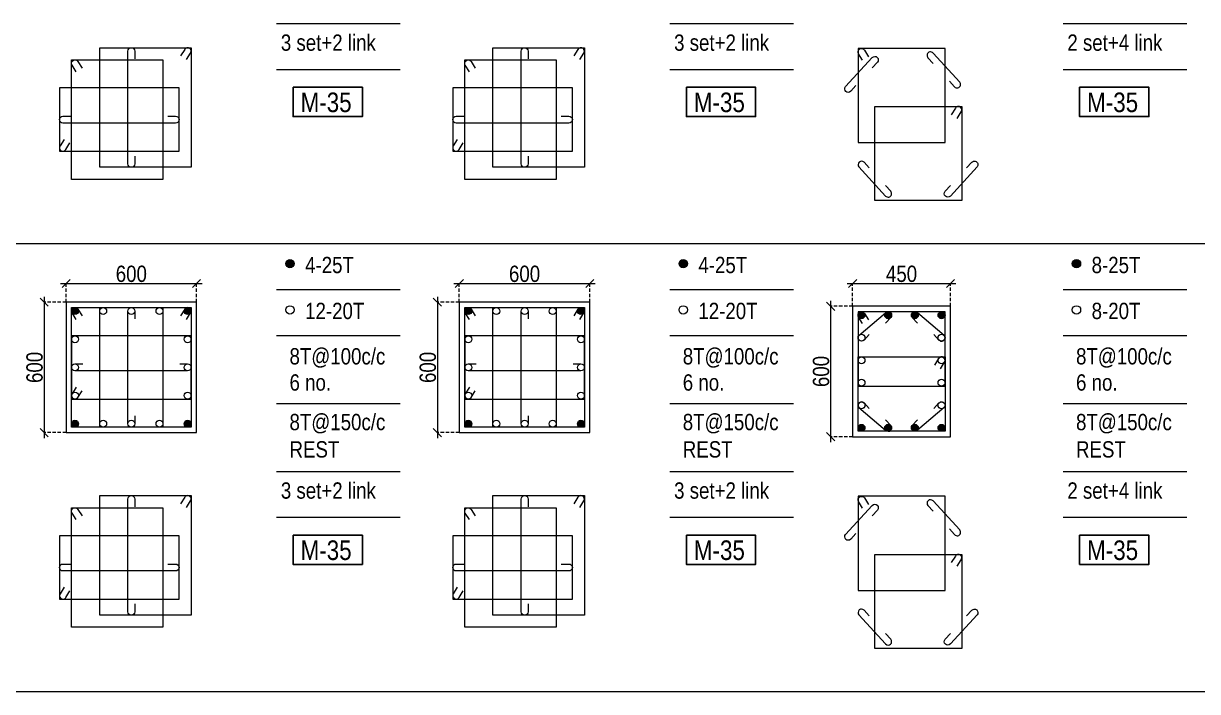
# Model space of a CAD drawing. Header units: millimetres. Extents: x 1112055 to 3390982, y -148532 to 766891.
# Drawn here: x 2084618 to 2106214, y -56203 to -43912 of the extents above; entities that cross this region are included whole.
import ezdxf
from ezdxf.enums import TextEntityAlignment as Align

# ---------------------------------------------------------------- set-up
doc = ezdxf.new("R2010")
doc.units = ezdxf.units.MM
doc.header["$PDMODE"] = 35
doc.header["$PDSIZE"] = -25
doc.linetypes.add('DASHED2', pattern=[0.375, 0.25, -0.125])
doc.linetypes.add('Hidden', pattern=[9.525, 6.35, -3.175])
for name, color, linetype, lineweight in [('B COL. SIZE DIM', 220, 'Continuous', 25), ('B COLSCH', 204, 'Continuous', 20), ('B COLUMN', 1, 'Hidden', 9), ('B STEEL', 34, 'Continuous', 15)]:
    doc.layers.add(name, color=color, linetype=linetype, lineweight=lineweight)
doc.layers.add('B TEXT', color=7, linetype='Continuous')
doc.styles.add('dim inside', font='romans.shx', dxfattribs={"width": 0.8, "height": 125})
doc.styles.add('SWINC', font='swissc.ttf')
doc.dimstyles.new('dim inside', dxfattribs={"dimtxt": 125, "dimasz": 100, "dimexe": 0, "dimexo": 0, "dimgap": 10, "dimtad": 0, "dimdec": 0, "dimzin": 0, "dimdsep": 46, "dimtxsty": 'dim inside', "dimblk": 'SMALL', "dimcen": 0.09, "dimadec": 0, "dimazin": 0, "dimtfac": 1, "dimtdec": 0, "dimtofl": 0, "dimtmove": 0, "dimatfit": 3, "dimfxl": 1, "dimtolj": 1, "dimtzin": 0, "dimarcsym": 2})

# ---------------------------------------------------------------- blocks, each defined once
blk = doc.blocks.new('_Oblique')
at = {"color": 0, "linetype": 'ByBlock', "lineweight": -2}
blk.add_line((-0.5, -0.5), (0.5, 0.5), dxfattribs=at)
blk = doc.blocks.new('*D4051')
at = {"layer": 'B COL. SIZE DIM', "color": 250, "lineweight": 9, "ltscale": 250, "transparency": 16777216}
blk.add_line((2085302, -48695), (2087902, -48695), dxfattribs=at)
at = {"layer": 'B COL. SIZE DIM', "color": 250, "linetype": 'DASHED2', "lineweight": 9, "ltscale": 250, "transparency": 16777216}
for p, q in [((2085402, -49040), (2085402, -48695)), ((2087802, -49040), (2087802, -48695))]:
    blk.add_line(p, q, dxfattribs=at)
at = {"layer": 'Defpoints', "color": 0, "transparency": 16777216}
for p in [(2087802, -48695), (2085402, -49040), (2087802, -49040)]:
    blk.add_point(p, dxfattribs=at)
at = {"layer": 'B COL. SIZE DIM', "color": 250, "lineweight": 9, "transparency": 16777216, "xscale": 150, "yscale": 150, "zscale": 150, "rotation": 180}
blk.add_blockref('_Oblique', (2085402, -48695), dxfattribs=at)
at = {"layer": 'B COL. SIZE DIM', "color": 250, "lineweight": 9, "transparency": 16777216, "xscale": 150, "yscale": 150, "zscale": 150}
blk.add_blockref('_Oblique', (2087802, -48695), dxfattribs=at)
at = {"layer": 'B COL. SIZE DIM', "color": 6, "transparency": 16777216, "insert": (2086602, -48520), "char_height": 300, "attachment_point": 5, "style": 'SWINC'}
blk.add_mtext('\\A1;600', dxfattribs=at)
blk = doc.blocks.new('*D4052')
at = {"layer": 'B COL. SIZE DIM', "color": 250, "lineweight": 9, "ltscale": 250, "transparency": 16777216}
blk.add_line((2084998, -48940), (2084998, -51540), dxfattribs=at)
at = {"layer": 'B COL. SIZE DIM', "color": 250, "linetype": 'DASHED2', "lineweight": 9, "ltscale": 250, "transparency": 16777216}
for p, q in [((2085402, -49040), (2084998, -49040)), ((2085402, -51440), (2084998, -51440))]:
    blk.add_line(p, q, dxfattribs=at)
at = {"layer": 'Defpoints', "color": 0, "transparency": 16777216}
for p in [(2085402, -49040), (2084998, -51440), (2085402, -51440)]:
    blk.add_point(p, dxfattribs=at)
at = {"layer": 'B COL. SIZE DIM', "color": 250, "lineweight": 9, "transparency": 16777216, "xscale": 150, "yscale": 150, "zscale": 150}
for p, rotation in [((2084998, -49040), 90), ((2084998, -51440), 270)]:
    blk.add_blockref('_Oblique', p, dxfattribs=dict(at, rotation=rotation))
at = {"layer": 'B COL. SIZE DIM', "color": 6, "transparency": 16777216, "insert": (2084823, -50240), "char_height": 300, "attachment_point": 5, "rotation": 90, "style": 'SWINC'}
blk.add_mtext('\\A1;600', dxfattribs=at)
blk = doc.blocks.new('*D4059')
at = {"layer": 'B COL. SIZE DIM', "color": 250, "lineweight": 9, "ltscale": 250, "transparency": 16777216}
blk.add_line((2092535, -48695), (2095135, -48695), dxfattribs=at)
at = {"layer": 'B COL. SIZE DIM', "color": 250, "linetype": 'DASHED2', "lineweight": 9, "ltscale": 250, "transparency": 16777216}
for p, q in [((2092635, -49040), (2092635, -48695)), ((2095035, -49040), (2095035, -48695))]:
    blk.add_line(p, q, dxfattribs=at)
at = {"layer": 'Defpoints', "color": 0, "transparency": 16777216}
for p in [(2095035, -48695), (2092635, -49040), (2095035, -49040)]:
    blk.add_point(p, dxfattribs=at)
at = {"layer": 'B COL. SIZE DIM', "color": 250, "lineweight": 9, "transparency": 16777216, "xscale": 150, "yscale": 150, "zscale": 150, "rotation": 180}
blk.add_blockref('_Oblique', (2092635, -48695), dxfattribs=at)
at = {"layer": 'B COL. SIZE DIM', "color": 250, "lineweight": 9, "transparency": 16777216, "xscale": 150, "yscale": 150, "zscale": 150}
blk.add_blockref('_Oblique', (2095035, -48695), dxfattribs=at)
at = {"layer": 'B COL. SIZE DIM', "color": 6, "transparency": 16777216, "insert": (2093835, -48520), "char_height": 300, "attachment_point": 5, "style": 'SWINC'}
blk.add_mtext('\\A1;600', dxfattribs=at)
blk = doc.blocks.new('*D4060')
at = {"layer": 'B COL. SIZE DIM', "color": 250, "lineweight": 9, "ltscale": 250, "transparency": 16777216}
blk.add_line((2092232, -48940), (2092232, -51540), dxfattribs=at)
at = {"layer": 'B COL. SIZE DIM', "color": 250, "linetype": 'DASHED2', "lineweight": 9, "ltscale": 250, "transparency": 16777216}
for p, q in [((2092635, -49040), (2092232, -49040)), ((2092635, -51440), (2092232, -51440))]:
    blk.add_line(p, q, dxfattribs=at)
at = {"layer": 'Defpoints', "color": 0, "transparency": 16777216}
for p in [(2092635, -49040), (2092232, -51440), (2092635, -51440)]:
    blk.add_point(p, dxfattribs=at)
at = {"layer": 'B COL. SIZE DIM', "color": 250, "lineweight": 9, "transparency": 16777216, "xscale": 150, "yscale": 150, "zscale": 150}
for p, rotation in [((2092232, -49040), 90), ((2092232, -51440), 270)]:
    blk.add_blockref('_Oblique', p, dxfattribs=dict(at, rotation=rotation))
at = {"layer": 'B COL. SIZE DIM', "color": 6, "transparency": 16777216, "insert": (2092057, -50240), "char_height": 300, "attachment_point": 5, "rotation": 90, "style": 'SWINC'}
blk.add_mtext('\\A1;600', dxfattribs=at)
blk = doc.blocks.new('*D4067')
at = {"layer": 'B COL. SIZE DIM', "color": 250, "lineweight": 9, "ltscale": 250, "transparency": 16777216}
blk.add_line((2099769, -48695), (2101769, -48695), dxfattribs=at)
at = {"layer": 'B COL. SIZE DIM', "color": 250, "linetype": 'DASHED2', "lineweight": 9, "ltscale": 250, "transparency": 16777216}
for p, q in [((2099869, -49115), (2099869, -48695)), ((2101669, -49115), (2101669, -48695))]:
    blk.add_line(p, q, dxfattribs=at)
at = {"layer": 'Defpoints', "color": 0, "transparency": 16777216}
for p in [(2101669, -48695), (2099869, -49115), (2101669, -49115)]:
    blk.add_point(p, dxfattribs=at)
at = {"layer": 'B COL. SIZE DIM', "color": 250, "lineweight": 9, "transparency": 16777216, "xscale": 150, "yscale": 150, "zscale": 150, "rotation": 180}
blk.add_blockref('_Oblique', (2099869, -48695), dxfattribs=at)
at = {"layer": 'B COL. SIZE DIM', "color": 250, "lineweight": 9, "transparency": 16777216, "xscale": 150, "yscale": 150, "zscale": 150}
blk.add_blockref('_Oblique', (2101669, -48695), dxfattribs=at)
at = {"layer": 'B COL. SIZE DIM', "color": 6, "transparency": 16777216, "insert": (2100769, -48520), "char_height": 300, "attachment_point": 5, "style": 'SWINC'}
blk.add_mtext('\\A1;450', dxfattribs=at)
blk = doc.blocks.new('*D4068')
at = {"layer": 'B COL. SIZE DIM', "color": 250, "lineweight": 9, "ltscale": 250, "transparency": 16777216}
blk.add_line((2099465, -49015), (2099465, -51615), dxfattribs=at)
at = {"layer": 'B COL. SIZE DIM', "color": 250, "linetype": 'DASHED2', "lineweight": 9, "ltscale": 250, "transparency": 16777216}
for p, q in [((2099869, -49115), (2099465, -49115)), ((2099869, -51515), (2099465, -51515))]:
    blk.add_line(p, q, dxfattribs=at)
at = {"layer": 'Defpoints', "color": 0, "transparency": 16777216}
for p in [(2099869, -49115), (2099465, -51515), (2099869, -51515)]:
    blk.add_point(p, dxfattribs=at)
at = {"layer": 'B COL. SIZE DIM', "color": 250, "lineweight": 9, "transparency": 16777216, "xscale": 150, "yscale": 150, "zscale": 150}
for p, rotation in [((2099465, -49115), 90), ((2099465, -51515), 270)]:
    blk.add_blockref('_Oblique', p, dxfattribs=dict(at, rotation=rotation))
at = {"layer": 'B COL. SIZE DIM', "color": 6, "transparency": 16777216, "insert": (2099290, -50315), "char_height": 300, "attachment_point": 5, "rotation": 90, "style": 'SWINC'}
blk.add_mtext('\\A1;600', dxfattribs=at)

msp = doc.modelspace()

# ---------------------------------------------------------------- hatches: boundary and pattern name
at = {"layer": 'B STEEL', "lineweight": 9, "ltscale": 0.5}
h = msp.add_hatch(color=34, dxfattribs=at)
edge = h.paths.add_edge_path()
edge.add_arc((2089520.3, -48331.1), 76.8, 0, 360)
h = msp.add_hatch(color=34, dxfattribs=at)
edge = h.paths.add_edge_path()
edge.add_arc((2096753.8, -48331.1), 76.8, 0, 360)
h = msp.add_hatch(color=34, dxfattribs=at)
edge = h.paths.add_edge_path()
edge.add_arc((2103987.4, -48331.1), 76.8, 0, 360)
h = msp.add_hatch(color=34, dxfattribs=at)
edge = h.paths.add_edge_path()
edge.add_arc((2085565.9, -49204.2), 64, 0, 360)
h = msp.add_hatch(color=34, dxfattribs=at)
edge = h.paths.add_edge_path()
edge.add_arc((2087637.9, -49204.2), 64, 180, 540, ccw=False)
h = msp.add_hatch(color=34, dxfattribs=at)
edge = h.paths.add_edge_path()
edge.add_arc((2092799.5, -49204.2), 64, 0, 360)
h = msp.add_hatch(color=34, dxfattribs=at)
edge = h.paths.add_edge_path()
edge.add_arc((2094871.4, -49204.2), 64, 180, 540, ccw=False)
h = msp.add_hatch(color=34, dxfattribs=at)
edge = h.paths.add_edge_path()
edge.add_arc((2100033, -49279.2), 64, 0, 360)
h = msp.add_hatch(color=34, dxfattribs=at)
edge = h.paths.add_edge_path()
edge.add_arc((2100523.7, -49279.2), 64, 180, 540, ccw=False)
h = msp.add_hatch(color=34, dxfattribs=at)
edge = h.paths.add_edge_path()
edge.add_arc((2101014.3, -49279.2), 64, 180, 540, ccw=False)
h = msp.add_hatch(color=34, dxfattribs=at)
edge = h.paths.add_edge_path()
edge.add_arc((2101505, -49279.2), 64, 180, 540, ccw=False)
h = msp.add_hatch(color=34, dxfattribs=at)
edge = h.paths.add_edge_path()
edge.add_arc((2085565.9, -51276.2), 64, 0, 360, ccw=False)
h = msp.add_hatch(color=34, dxfattribs=at)
edge = h.paths.add_edge_path()
edge.add_arc((2087637.9, -51276.2), 64, -180, 180)
h = msp.add_hatch(color=34, dxfattribs=at)
edge = h.paths.add_edge_path()
edge.add_arc((2092799.5, -51276.2), 64, 0, 360, ccw=False)
h = msp.add_hatch(color=34, dxfattribs=at)
edge = h.paths.add_edge_path()
edge.add_arc((2094871.4, -51276.2), 64, -180, 180)
h = msp.add_hatch(color=34, dxfattribs=at)
edge = h.paths.add_edge_path()
edge.add_arc((2100033, -51351.2), 64, 0, 360, ccw=False)
h = msp.add_hatch(color=34, dxfattribs=at)
edge = h.paths.add_edge_path()
edge.add_arc((2100523.7, -51351.2), 64, -180, 180)
h = msp.add_hatch(color=34, dxfattribs=at)
edge = h.paths.add_edge_path()
edge.add_arc((2101014.3, -51351.2), 64, -180, 180)
h = msp.add_hatch(color=34, dxfattribs=at)
edge = h.paths.add_edge_path()
edge.add_arc((2101505, -51351.2), 64, -180, 180)

# ---------------------------------------------------------------- linework, layer by layer
at = {"layer": 'B COLSCH', "color": 250, "lineweight": 0}
for p, q in [((2089274, -43912.4), (2091548.4, -43912.4)), ((2096507.5, -43912.4), (2098781.9, -43912.4)), ((2103741.1, -43912.4), (2106015.5, -43912.4)), ((2089274, -44757.4), (2091548.4, -44757.4)), ((2096507.5, -44757.4), (2098781.9, -44757.4)), ((2103741.1, -44757.4), (2106015.5, -44757.4)), ((2079654.2, -47962.7), (2221752.2, -47962.7)), ((2089274, -48807.7), (2091548.4, -48807.7)), ((2096507.5, -48807.7), (2098781.9, -48807.7)), ((2103741.1, -48807.7), (2106015.5, -48807.7)), ((2089274, -49652.7), (2091548.4, -49652.7)), ((2096507.5, -49652.7), (2098781.9, -49652.7)), ((2103741.1, -49652.7), (2106015.5, -49652.7)), ((2089274, -50902.5), (2091548.4, -50902.5)), ((2096507.5, -50902.5), (2098781.9, -50902.5)), ((2103741.1, -50902.5), (2106015.5, -50902.5)), ((2089274, -52152.3), (2091548.4, -52152.3)), ((2096507.5, -52152.3), (2098781.9, -52152.3)), ((2103741.1, -52152.3), (2106015.5, -52152.3)), ((2089274, -52997.3), (2091548.4, -52997.3)), ((2096507.5, -52997.3), (2098781.9, -52997.3)), ((2103741.1, -52997.3), (2106015.5, -52997.3)), ((2079654.2, -56202.6), (2221752.2, -56202.6)), ((2079654.2, -56202.6), (2221752.2, -56202.6)), ((2079654.2, -56202.6), (2221752.2, -56202.6))]:
    msp.add_line(p, q, dxfattribs=at)
at = {"layer": 'B COLUMN', "color": 1, "linetype": 'ByBlock', "lineweight": 20}
for points in [[(2085401.9, -51440.2), (2087801.9, -51440.2), (2087801.9, -49040.2), (2085401.9, -49040.2)], [(2092635.4, -51440.2), (2095035.4, -51440.2), (2095035.4, -49040.2), (2092635.4, -49040.2)], [(2099869, -51515.2), (2101669, -51515.2), (2101669, -49115.2), (2099869, -49115.2)]]:
    msp.add_lwpolyline(points, close=True, dxfattribs=at)
at = {"layer": 'B STEEL', "color": 34, "lineweight": 9, "ltscale": 0.5}
for points in [[(2087701.9, -44358.1), (2087701.9, -46558.1), (2086019.9, -46558.1), (2086019.9, -44358.1)], [(2094935.4, -44358.1), (2094935.4, -46558.1), (2093253.4, -46558.1), (2093253.4, -44358.1)], [(2099969, -46102.4), (2101569, -46102.4), (2101569, -44371.2), (2099969, -44371.2)], [(2087183.9, -44581.2), (2087183.9, -46781.2), (2085501.9, -46781.2), (2085501.9, -44581.2)], [(2094417.4, -44581.2), (2094417.4, -46781.2), (2092735.4, -46781.2), (2092735.4, -44581.2)], [(2085280.6, -46263.2), (2087480.6, -46263.2), (2087480.6, -45099.2), (2085280.6, -45099.2)], [(2092514.2, -46263.2), (2094714.2, -46263.2), (2094714.2, -45099.2), (2092514.2, -45099.2)], [(2100277.5, -45440), (2101877.5, -45440), (2101877.5, -47171.2), (2100277.5, -47171.2)], [(2087183.9, -49140.2), (2087183.9, -51340.2), (2085501.9, -51340.2), (2085501.9, -49140.2)], [(2087701.9, -49140.2), (2087701.9, -51340.2), (2086019.9, -51340.2), (2086019.9, -49140.2)], [(2094417.4, -49140.2), (2094417.4, -51340.2), (2092735.4, -51340.2), (2092735.4, -49140.2)], [(2094935.4, -49140.2), (2094935.4, -51340.2), (2093253.4, -51340.2), (2093253.4, -49140.2)], [(2099969, -50586.4), (2101569, -50586.4), (2101569, -49215.2), (2099969, -49215.2)], [(2085501.9, -50822.2), (2087701.9, -50822.2), (2087701.9, -49658.2), (2085501.9, -49658.2)], [(2092735.4, -50822.2), (2094935.4, -50822.2), (2094935.4, -49658.2), (2092735.4, -49658.2)], [(2099969, -50044), (2101569, -50044), (2101569, -51415.2), (2099969, -51415.2)], [(2087701.9, -52598), (2087701.9, -54798), (2086019.9, -54798), (2086019.9, -52598)], [(2094935.4, -52598), (2094935.4, -54798), (2093253.4, -54798), (2093253.4, -52598)], [(2099969, -54342.3), (2101569, -54342.3), (2101569, -52611.1), (2099969, -52611.1)], [(2087183.9, -52821.1), (2087183.9, -55021.1), (2085501.9, -55021.1), (2085501.9, -52821.1)], [(2094417.4, -52821.1), (2094417.4, -55021.1), (2092735.4, -55021.1), (2092735.4, -52821.1)], [(2085280.6, -54503.1), (2087480.6, -54503.1), (2087480.6, -53339.1), (2085280.6, -53339.1)], [(2092514.2, -54503.1), (2094714.2, -54503.1), (2094714.2, -53339.1), (2092514.2, -53339.1)], [(2100277.5, -53679.8), (2101877.5, -53679.8), (2101877.5, -55411.1), (2100277.5, -55411.1)]]:
    msp.add_lwpolyline(points, close=True, dxfattribs=at)
for points in [[(2086665.9, -46351.5), (2086665.9, -46494.1, -1), (2086537.9, -46494.1), (2086537.9, -44422.2, -1), (2086665.9, -44422.2), (2086665.9, -44564.8)], [(2087617.6, -44577.2), (2087692.4, -44455.7, 1), (2087583.3, -44388.6), (2087508.6, -44510.1)], [(2093899.5, -46351.5), (2093899.5, -46494.1, -1), (2093771.4, -46494.1), (2093771.4, -44422.2, -1), (2093899.5, -44422.2), (2093899.5, -44564.8)], [(2094851.2, -44577.2), (2094925.9, -44455.7, 1), (2094816.9, -44388.6), (2094742.1, -44510.1)], [(2100053.2, -44590.3), (2099978.5, -44468.8, -1), (2100087.5, -44401.7), (2100162.3, -44523.2)], [(2101649.1, -44971.5), (2101745.5, -45076.6, 1), (2101839.9, -44990), (2101349.2, -44455.6, 1), (2101254.9, -44542.2), (2101351.4, -44647.3)], [(2085586.2, -44800.3), (2085511.4, -44678.8, -1), (2085620.4, -44611.7), (2085695.2, -44733.2)], [(2092819.7, -44800.3), (2092744.9, -44678.8, -1), (2092854, -44611.7), (2092928.7, -44733.2)], [(2099931.3, -45055.2), (2099834.8, -45160.3, -1), (2099740.5, -45073.7), (2100231.2, -44539.3, -1), (2100325.5, -44625.9), (2100229, -44730.9)], [(2101793.3, -45659.1), (2101868, -45537.6, 1), (2101759, -45470.5), (2101684.2, -45591.9)], [(2087273.9, -45617.2), (2087416.6, -45617.2, -1), (2087416.6, -45745.2), (2085344.6, -45745.2, -1), (2085344.6, -45617.2), (2085487.3, -45617.2)], [(2094507.5, -45617.2), (2094650.1, -45617.2, -1), (2094650.1, -45745.2), (2092578.2, -45745.2, -1), (2092578.2, -45617.2), (2092720.8, -45617.2)], [(2085364.9, -46044.2), (2085290.1, -46165.7, 1), (2085399.1, -46232.8), (2085473.9, -46111.3)], [(2092598.4, -46044.2), (2092523.6, -46165.7, 1), (2092632.7, -46232.8), (2092707.5, -46111.3)], [(2100176.6, -46570.9), (2100080.2, -46465.8, 1), (2099985.8, -46552.4), (2100476.5, -47086.8, 1), (2100570.8, -47000.2), (2100474.3, -46895.2)], [(2101966.8, -46570.9), (2102063.3, -46465.8, -1), (2102157.6, -46552.4), (2101667, -47086.8, -1), (2101572.7, -47000.2), (2101669.1, -46895.2)], [(2085586.2, -49359.3), (2085511.4, -49237.8, -1), (2085620.4, -49170.7), (2085695.2, -49292.2)], [(2086665.9, -51133.6), (2086665.9, -51276.2, -1), (2086537.9, -51276.2), (2086537.9, -49204.2, -1), (2086665.9, -49204.2), (2086665.9, -49346.9)], [(2087617.6, -49359.3), (2087692.4, -49237.8, 1), (2087583.3, -49170.7), (2087508.6, -49292.2)], [(2092819.7, -49359.3), (2092744.9, -49237.8, -1), (2092854, -49170.7), (2092928.7, -49292.2)], [(2093899.5, -51133.6), (2093899.5, -51276.2, -1), (2093771.4, -51276.2), (2093771.4, -49204.2, -1), (2093899.5, -49204.2), (2093899.5, -49346.9)], [(2094851.2, -49359.3), (2094925.9, -49237.8, 1), (2094816.9, -49170.7), (2094742.1, -49292.2)], [(2100053.2, -49434.3), (2099978.5, -49312.8, -1), (2100087.5, -49245.7), (2100162.3, -49367.2)], [(2100176.6, -49631.9), (2100080.2, -49736.9, -1), (2099985.8, -49650.3), (2100476.5, -49235.9, -1), (2100570.8, -49322.5), (2100474.3, -49427.6)], [(2101361.3, -49631.9), (2101457.8, -49736.9, 1), (2101552.1, -49650.3), (2101061.5, -49235.9, 1), (2100967.1, -49322.5), (2101063.6, -49427.6)], [(2101484.7, -50263.1), (2101559.5, -50141.6, 1), (2101450.4, -50074.5), (2101375.7, -50196)], [(2087495.2, -50176.2), (2087637.9, -50176.2, -1), (2087637.9, -50304.2), (2085565.9, -50304.2, -1), (2085565.9, -50176.2), (2085708.6, -50176.2)], [(2094728.8, -50176.2), (2094871.4, -50176.2, -1), (2094871.4, -50304.2), (2092799.5, -50304.2, -1), (2092799.5, -50176.2), (2092942.1, -50176.2)], [(2085586.2, -50603.2), (2085511.4, -50724.7, 1), (2085620.4, -50791.8), (2085695.2, -50670.3)], [(2092819.7, -50603.2), (2092744.9, -50724.7, 1), (2092854, -50791.8), (2092928.7, -50670.3)], [(2100176.6, -50998.6), (2100080.2, -50893.5, 1), (2099985.8, -50980.1), (2100476.5, -51394.5, 1), (2100570.8, -51307.9), (2100474.3, -51202.8)], [(2101361.3, -50998.6), (2101457.8, -50893.5, -1), (2101552.1, -50980.1), (2101061.5, -51394.5, -1), (2100967.1, -51307.9), (2101063.6, -51202.8)], [(2086665.9, -54591.3), (2086665.9, -54734, -1), (2086537.9, -54734), (2086537.9, -52662, -1), (2086665.9, -52662), (2086665.9, -52804.7)], [(2087617.6, -52817), (2087692.4, -52695.6, 1), (2087583.3, -52628.5), (2087508.6, -52749.9)], [(2093899.5, -54591.3), (2093899.5, -54734, -1), (2093771.4, -54734), (2093771.4, -52662, -1), (2093899.5, -52662), (2093899.5, -52804.7)], [(2094851.2, -52817), (2094925.9, -52695.6, 1), (2094816.9, -52628.5), (2094742.1, -52749.9)], [(2100053.2, -52830.1), (2099978.5, -52708.6, -1), (2100087.5, -52641.5), (2100162.3, -52763)], [(2101649.1, -53211.4), (2101745.5, -53316.4, 1), (2101839.9, -53229.8), (2101349.2, -52695.5, 1), (2101254.9, -52782), (2101351.4, -52887.1)], [(2085586.2, -53040.1), (2085511.4, -52918.6, -1), (2085620.4, -52851.5), (2085695.2, -52973)], [(2092819.7, -53040.1), (2092744.9, -52918.6, -1), (2092854, -52851.5), (2092928.7, -52973)], [(2099931.3, -53295), (2099834.8, -53400.1, -1), (2099740.5, -53313.5), (2100231.2, -52779.1, -1), (2100325.5, -52865.7), (2100229, -52970.8)], [(2101793.3, -53898.9), (2101868, -53777.4, 1), (2101759, -53710.3), (2101684.2, -53831.8)], [(2087273.9, -53857), (2087416.6, -53857, -1), (2087416.6, -53985.1), (2085344.6, -53985.1, -1), (2085344.6, -53857), (2085487.3, -53857)], [(2094507.5, -53857), (2094650.1, -53857, -1), (2094650.1, -53985.1), (2092578.2, -53985.1, -1), (2092578.2, -53857), (2092720.8, -53857)], [(2085364.9, -54284), (2085290.1, -54405.5, 1), (2085399.1, -54472.6), (2085473.9, -54351.1)], [(2092598.4, -54284), (2092523.6, -54405.5, 1), (2092632.7, -54472.6), (2092707.5, -54351.1)], [(2100176.6, -54810.8), (2100080.2, -54705.7, 1), (2099985.8, -54792.3), (2100476.5, -55326.7, 1), (2100570.8, -55240.1), (2100474.3, -55135)], [(2101966.8, -54810.8), (2102063.3, -54705.7, -1), (2102157.6, -54792.3), (2101667, -55326.7, -1), (2101572.7, -55240.1), (2101669.1, -55135)]]:
    msp.add_lwpolyline(points, format="xyb", dxfattribs=at)
for centre, radius in [((2089520.3, -48331.1), 76.8), ((2096753.8, -48331.1), 76.8), ((2103987.4, -48331.1), 76.8), ((2085565.9, -49204.2), 64), ((2086083.9, -49204.2), 64), ((2086601.9, -49204.2), 64), ((2087119.9, -49204.2), 64), ((2087637.9, -49204.2), 64), ((2089520.3, -49181.3), 76.8), ((2092799.5, -49204.2), 64), ((2093317.4, -49204.2), 64), ((2093835.4, -49204.2), 64), ((2094353.4, -49204.2), 64), ((2094871.4, -49204.2), 64), ((2096753.8, -49181.3), 76.8), ((2100033, -49279.2), 64), ((2100523.7, -49279.2), 64), ((2101014.3, -49279.2), 64), ((2101505, -49279.2), 64), ((2103987.4, -49181.3), 76.8), ((2085565.9, -49722.2), 64), ((2087637.9, -49722.2), 64), ((2092799.5, -49722.2), 64), ((2094871.4, -49722.2), 64), ((2100033, -49693.6), 64), ((2101505, -49693.6), 64), ((2100033, -50108), 64), ((2101505, -50108), 64), ((2085565.9, -50240.2), 64), ((2087637.9, -50240.2), 64), ((2092799.5, -50240.2), 64), ((2094871.4, -50240.2), 64), ((2100033, -50522.4), 64), ((2101505, -50522.4), 64), ((2085565.9, -50758.2), 64), ((2087637.9, -50758.2), 64), ((2092799.5, -50758.2), 64), ((2094871.4, -50758.2), 64), ((2100033, -50936.8), 64), ((2101505, -50936.8), 64), ((2085565.9, -51276.2), 64), ((2086083.9, -51276.2), 64), ((2086601.9, -51276.2), 64), ((2087119.9, -51276.2), 64), ((2087637.9, -51276.2), 64), ((2092799.5, -51276.2), 64), ((2093317.4, -51276.2), 64), ((2093835.4, -51276.2), 64), ((2094353.4, -51276.2), 64), ((2094871.4, -51276.2), 64), ((2100033, -51351.2), 64), ((2100523.7, -51351.2), 64), ((2101014.3, -51351.2), 64), ((2101505, -51351.2), 64)]:
    msp.add_circle(centre, radius, dxfattribs=at)
at = {"layer": 'B TEXT', "color": 1}
for points in [[(2089577.6, -45086.5), (2090852.2, -45086.5), (2090852.2, -45624.4), (2089577.6, -45624.4)], [(2096811.2, -45086.5), (2098085.8, -45086.5), (2098085.8, -45624.4), (2096811.2, -45624.4)], [(2104044.7, -45086.5), (2105319.3, -45086.5), (2105319.3, -45624.4), (2104044.7, -45624.4)], [(2089577.6, -53326.3), (2090852.2, -53326.3), (2090852.2, -53864.3), (2089577.6, -53864.3)], [(2096811.2, -53326.3), (2098085.8, -53326.3), (2098085.8, -53864.3), (2096811.2, -53864.3)], [(2104044.7, -53326.3), (2105319.3, -53326.3), (2105319.3, -53864.3), (2104044.7, -53864.3)]]:
    msp.add_lwpolyline(points, close=True, dxfattribs=at)

# ---------------------------------------------------------------- texts
at = {"layer": 'B TEXT', "style": 'SWINC'}
for s, p in [('3 set+2 link', (2089352.2, -44414.9)), ('3 set+2 link', (2096585.7, -44414.9)), ('2 set+4 link', (2103819.3, -44414.9)), ('4-25T', (2089798.8, -48505.6)), ('4-25T', (2097032.3, -48505.6)), ('8-25T', (2104265.9, -48505.6)), ('12-20T', (2089798.8, -49350.6)), ('12-20T', (2097032.3, -49350.6)), ('8-20T', (2104265.9, -49350.6)), ('8T@100c/c', (2089511.8, -50185.5)), ('8T@100c/c', (2096745.4, -50185.5)), ('8T@100c/c', (2103978.9, -50185.5)), ('6 no.', (2089511.8, -50667.2)), ('6 no.', (2096745.4, -50667.2)), ('6 no.', (2103978.9, -50667.2)), ('8T@150c/c', (2089511.8, -51395.3)), ('8T@150c/c', (2096745.4, -51395.3)), ('8T@150c/c', (2103978.9, -51395.3)), ('REST', (2089511.8, -51897.7)), ('REST', (2096745.4, -51897.7)), ('REST', (2103978.9, -51897.7)), ('3 set+2 link', (2089352.2, -52654.8)), ('3 set+2 link', (2096585.7, -52654.8)), ('2 set+4 link', (2103819.3, -52654.8))]:
    msp.add_text(s, height=300, dxfattribs=at).set_placement(p)
at = {"layer": 'B TEXT', "color": 1, "style": 'SWINC'}
for p in [(2089715, -45651), (2096948.5, -45651), (2104182.1, -45651), (2089715, -53890.8), (2096948.5, -53890.8), (2104182.1, -53890.8)]:
    msp.add_text('M-35', height=360, dxfattribs=at).set_placement(p, align=Align.BOTTOM_LEFT)

# ---------------------------------------------------------------- dimensions: what is measured, and where the dimension line sits
at = {"layer": 'B COL. SIZE DIM', "color": 250, "ltscale": 250}
for base, p1, p2, picture, middle in [((2087801.9, -48695.3), (2085401.9, -49040.2), (2087801.9, -49040.2), '*D4051', (2086601.9, -48520.3)), ((2095035.4, -48695.3), (2092635.4, -49040.2), (2095035.4, -49040.2), '*D4059', (2093835.4, -48520.3)), ((2101669, -48695.3), (2099869, -49115.2), (2101669, -49115.2), '*D4067', (2100769, -48520.3))]:
    dim = msp.add_linear_dim(base=base, p1=p1, p2=p2, dimstyle='dim inside', override={"dimtxt": 300, "dimasz": 150, "dimgap": 25, "dimtad": 3, "dimlfac": 0.25, "dimtxsty": 'SWINC', "dimblk1": 'Oblique', "dimblk2": 'Oblique', "dimsah": 1, "dimdle": 100, "dimclrd": 250, "dimclre": 250, "dimclrt": 6, "dimfxl": 1000, "dimlwd": 9, "dimlwe": 9}, dxfattribs=at)
    dim.commit()
    dim.dimension.update_dxf_attribs({"geometry": picture, "text_midpoint": middle})
for base, p1, p2, picture, middle in [((2084998, -51440.2), (2085401.9, -49040.2), (2085401.9, -51440.2), '*D4052', (2084823, -50240.2)), ((2092231.5, -51440.2), (2092635.4, -49040.2), (2092635.4, -51440.2), '*D4060', (2092056.5, -50240.2)), ((2099465.1, -51515.2), (2099869, -49115.2), (2099869, -51515.2), '*D4068', (2099290.1, -50315.2))]:
    dim = msp.add_linear_dim(base=base, p1=p1, p2=p2, angle=90, dimstyle='dim inside', override={"dimtxt": 300, "dimasz": 150, "dimgap": 25, "dimtad": 3, "dimlfac": 0.25, "dimtxsty": 'SWINC', "dimblk1": 'Oblique', "dimblk2": 'Oblique', "dimsah": 1, "dimdle": 100, "dimclrd": 250, "dimclre": 250, "dimclrt": 6, "dimfxl": 1000, "dimlwd": 9, "dimlwe": 9}, dxfattribs=at)
    dim.commit()
    dim.dimension.update_dxf_attribs({"geometry": picture, "text_midpoint": middle})

doc.saveas('drawing.dxf')
